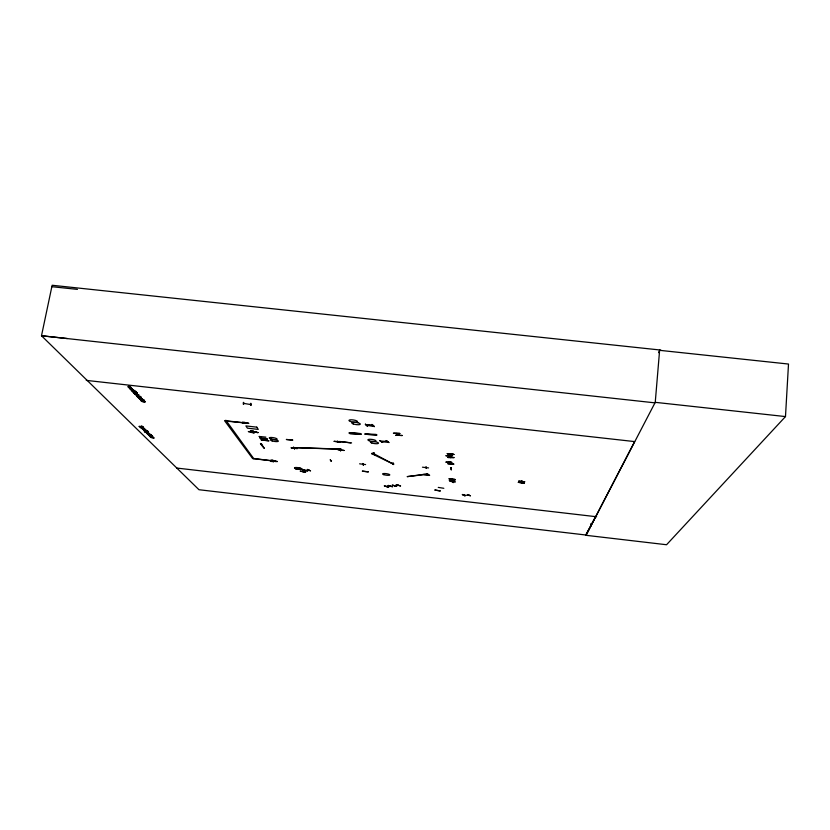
<?xml version="1.0" encoding="UTF-8"?>
<svg xmlns="http://www.w3.org/2000/svg" width="830" height="830" viewBox="0 0 830 830"><rect width="100%" height="100%" fill="white"/><g stroke="black" fill="none" stroke-linecap="round" stroke-linejoin="round"><path stroke-width="1.25" d="M307.629 471.336L302.379 470.195M455.473 481.971L449.58 481.244M450.69 454.332L450.514 454.923M451.167 455.172C450.379 450.887 452.018 458.502 452.018 453.761M450.929 481.431L452.423 481.587M451.925 455.255L452.039 453.792L450.898 453.668L450.877 455.182L452.008 455.307M453.045 482.292C451.987 479.149 454.633 483.89 452.786 482.303L452.807 481.047L453.844 481.161L453.73 482.365M243.273 404.179L243.356 402.415M243.615 404.179L243.657 402.457M243.698 403.37L250.681 404.563L249.944 404.366M250.722 405.32L250.816 403.276L251.044 405.424M86.258 380.379L634.628 441.591L586.022 535.309L666.563 544.739L785.481 416.577L788.5 364.048L659.611 350.322L658.532 352.646M130.414 387.465L131.41 387.932L128.453 387.34L130.943 387.859L129.428 386.79L130.621 386.593M443.832 488.299L438.271 487.407M248.429 431.548L254.8 432.42L248.409 431.621M586.022 535.309L655.244 402.332L659.611 350.322M291.206 447.806L297.368 448.574L291.247 447.889M344.077 450.514L337.841 449.653L344.056 450.42M590.607 526.5L590.877 523.657M362.409 471.087L368.25 471.876M423.705 474.501L429.67 475.258L423.715 474.428M449.206 480.228L455.12 480.778M521.52 482.645L521.593 480.881M128.38 386.189C126.17 387.724 133.848 387.828 129.024 386.24M452.07 456.106L445.824 455.712L452.111 455.753M454 457.444L447.93 457.548M450.732 463.866L448.895 462.32L449.404 461.843M449.206 461.698L449.02 462.424M392.964 463.109L393.358 464.561L393.015 462.86M396.937 433.478L399.074 435.283L398.69 434.443M399.023 434.484L398.94 435.127L398.908 434.443M386.22 440.782L389.052 442.598L386.168 440.554M387.32 441.342L381.115 441.342M381.593 441.384L387.6 441.778M371.913 424.701L374.361 426.63L371.954 424.421M366.352 424.939L372.877 425.271M371.539 453.574L372.649 453.066L393.596 464.261L371.539 453.574L372.577 453.574M373.811 452.838L374.558 454.695L373.853 452.869M373.303 453.813L374.06 453.305M367.524 425.998L365.408 424.078M366.58 425.147L373.189 425.863L366.663 425.531M149.379 433.509L148.539 434.132L149.68 434.588L148.58 433.073L146.08 432.7L148.549 433.592M337.571 441.871L337.613 441.259M339.999 449.321L340.611 450.825L340.352 449.061M340.684 449.269L293.156 447.567L341.255 449.082M428.571 467.913L422.46 467.186M292.7 439.983L286.329 439.475L292.617 440.201M248.658 423.269L242.204 422.646L245.504 422.688M225.864 420.229L253.793 458.741M440.232 490.924L434.744 490.001L440.201 490.955M449.04 454.259L450.472 454.363M147.294 433.893L149.659 434.163L146.889 433.488M152.378 435.677L148.228 434.764L151.371 434.816M151.07 435.947L149.784 435.47M151.402 435.978L152.419 436.103L149.047 435.626L151.226 436.3L152.481 435.771M141.608 426.994L142.459 427.294L141.256 426.516L143.32 427.025L138.932 426.413L142.376 426.713M142.376 426.817L141.038 427.678L143.455 428.01L140.021 427.492L140.976 427.409M141.525 427.222L143.071 427.927L141.193 426.848M143.102 427.647L140.166 426.786L141.256 427.232M144.524 428.695L144.794 429.369L141.992 428.654M144.555 429.784C147.885 430.749 143.497 431.123 143.538 429.722M143.735 428.612L143.59 429.255L142.355 428.788M145.665 430.075L144.928 430.552L143.881 429.847M144.244 428.778L141.339 428.01L143.953 428.446L144.607 429.525L142.874 429.525L145.323 429.463M145.26 429.795L144.441 428.996M145.198 430.293L145.821 430.365L144.908 430.251M146.288 430.718L146.796 430.936M146.9 431.029L147.066 431.891M144.731 431.361L147.107 431.631L147.138 430.78L147.512 431.683L147.315 431.009M147.18 431.714L147.076 431.112M147.927 431.725L147.398 431.569M138.288 397.165C137.905 399.323 142.21 396.647 141.245 397.477M138.662 397.207L139.066 397.933L139.399 397.29M140.644 396.823L136.805 396.284L140.706 396.46M141.598 400.34L141.484 400.932L143.839 401.336L140.758 400.506L143.351 401.077M141.722 399.998C141.183 398.784 142.957 400.755 141.795 399.635M142.335 401.035C142.853 400.008 140.706 401.077 142.719 400.828M142.729 400.444C137.292 399.936 145.375 400.454 142.926 400.662M142.542 400.236L144.119 400.122M143.31 400.62L143.953 399.987M142.387 401.284C138.755 400.734 146.391 403.027 144.275 401.17M142.636 401.45L145.281 402.083L144.835 401.232M131.389 390.162C137.272 390.484 127.955 389.841 132.717 389.623M133.433 390.079L130.009 388.565M133.557 390.214L132.188 389.218L130.258 389.291L130.3 388.596M136.494 393.472L133.412 392.652L135.985 392.569M135.871 391.387L135.85 392.217L134.865 392.113C134.346 389.768 129.065 390.204 133.952 391.304M134.087 390.785L134.854 390.411M135.819 392.663C136.722 394.821 130.912 391.978 136.587 392.984M137.147 393.576L136.193 392.704M134.419 391.625L132.188 391.345L132.81 392.009L136.473 392.04M136.711 393.783L137.479 393.991L134.149 393.441L136.763 394.032L135.798 393.742M136.12 393.078L137.355 392.839M134.802 394.136C145.094 395.537 132.686 394.893 136.39 394.883L134.595 393.918L137.355 393.856M129.169 388.118L132.354 388.917L129.708 388.243M130.611 389.011C132.945 389.27 129.656 389.789 130.673 388.637M365.605 464.561L359.598 463.825M521.25 482.759L521.531 481.462M128.256 386.604L129.47 387.174L128.951 386.614M248.71 423.321L242.204 422.646M446.011 462.082L452.039 462.435L446.021 462.154M305.606 472.229L300.17 471.087L305.492 472.27M399.894 433.488L393.399 433.187L399.801 433.416M139.668 397.207L137.687 396.844L140.737 397.487M372.836 425.489L366.3 425.126M388.668 487.127L384.3 485.861M396.45 486.37L392.237 485.073L396.636 486.307M462.518 494.473L465.205 495.769L462.549 494.524M302.442 469.334L305.357 470.818L302.234 469.334M585.565 535.288L595.608 516.644M340.611 450.815L340.31 449.279M260.423 443.511L261.74 445.067L260.765 443.562M261.409 445.015L260.682 443.511M376.727 434.899L365.242 434.256M376.862 435.024L365.262 434.277M376.198 434.412L364.785 433.862M360.5 433.561L349.098 432.949L360.573 433.634M349.762 433.499L361.278 434.235L349.897 433.623M365.314 424.317L367.483 426.267M253.306 431.963L253.773 432.596M250.235 431.455L256.574 432.202M451.894 479.232L452.049 480.487M142.729 399.666L141.608 399.728M142.864 427.035L141.556 427.035M148.954 433.955L149.691 434.09M350.727 442.846L339.999 441.539L351.567 442.94M147.232 431.527L146.734 431.258M130.403 387.164L129.428 386.79M149.898 434.93L151.672 435.48M141.702 400.973L142.449 400.932M302.857 471.627L304.797 470.818M139.845 397.331L137.241 396.792L141.359 397.601M452.288 480.529L452.205 479.387M382.412 442.39L379.798 440.616M396.584 433.468L398.774 435.252M252.009 432.606L254.198 432.855L253.347 431.258L251.148 431.009L252.009 432.606L251.334 430.988M271.037 460.142L271.732 461.459L271.037 460.142L273.049 460.38L273.724 461.708L271.732 461.48M394.52 485.654L398.338 485.343L394.696 485.726M386.521 486.484L390.349 486.183L386.728 486.546M303.873 470.071L308.895 470.247M468.898 495.251L464.074 495.23M244.362 403.556L243.823 403.473M450.97 463.887L449.144 462.31M388.233 485.457L392.59 486.774L388.212 485.446M400.61 485.934L396.19 484.658L400.402 485.965M384.487 485.882L388.492 487.189M145.976 430.355L145.416 430.345M150.261 434.661L150.946 434.754M138.558 396.335C138.299 395.256 133.838 395.848 139.928 396.636M261.253 444.289L261.917 444.372M330.931 460.557L331.523 460.692M393.244 463.846L393.866 463.97L393.306 463.846M467.798 494.556L470.454 495.884L467.591 494.524M464.976 495.811L462.279 494.524M451.074 467.757L451.323 470.008L450.545 467.632L451.084 467.695M307.484 469.417L310.576 470.921L307.712 469.5M147.968 432.098L146.869 432.025M379.767 440.647L382.713 442.432M381.686 441.705L387.714 441.902M395.786 435.159L402.26 435.511L395.91 435.242M253.762 432.036L254.333 432.15M450.752 457.589L449.206 456.002M447.847 457.392L453.969 457.714M448.449 461.937L450.877 462.04M447.899 463.659L453.969 464.115L447.982 463.825M349.171 433.011L360.728 433.758M138.143 396.429L139.347 396.584M151.651 437.483L150.904 437.441L154.204 438.012L151.828 437.503M257.663 432.534L258.192 432.586L254.177 432.077L257.777 432.544M261.398 444.372L261.844 444.351M142.221 400.714L141.546 400.568M273.89 461.127L273.62 461.107M146.92 431.372L147.626 431.31L144.098 430.739M51.834 286.692L77.439 289.38M660.711 350.063L52.145 285.261L41.5 335.756L198.972 489.721L586.042 535.028M655.244 402.332L785.481 416.577M67.344 338.547L41.5 335.756L654.995 402.861M273.755 461.065L277.407 461.532L274.118 461.096M133.215 390.515L134.782 390.774M135.373 391.708L136.4 392.403M133.412 392.652L137.292 393.213M144.213 401.533L144.762 401.596M242.422 422.096L244.964 422.387M226.03 421.09L247.423 423.196L224.515 420.613L252.673 458.606L272.997 460.94L253.596 458.471M339.885 441.612L339.159 441.467M144.918 429.463L143.839 428.757M145.167 430.428L147.678 430.978M147.46 431.237L147.989 431.403M146.142 432.368L148.124 432.606M146.246 432.471L148.155 432.7M148.539 434.132C152.751 435.314 144.814 433.623 148.964 434.547M294.681 448.833L293.509 447.297L294.65 448.781M426.06 466.948L426.247 468.328L426.06 466.927M363.177 464.862L362.648 463.565L363.457 464.976M453.076 481.037L453.844 481.151M176.614 468.037L596.614 516.758M368.261 471.865L362.42 471.201M447.349 453.813L453.834 454.57M253.7 432.513L253.596 432.025M276.172 461.573L270.207 460.619L276.162 461.532M254.623 432.202L253.793 432.088M130.725 388.295L131.7 388.585L129.636 388.616M135.871 393.379L136.525 393.358L135.964 393.264M141.007 426.215L142.345 426.433M144.773 429.815L146.038 430.127M148.819 433.82L150.064 434.132M139.637 397.57L140.934 398.203L137.946 397.497M143.258 428.903L142.646 428.788M143.175 427.886L144.067 428.156M450.732 457.589L449.155 455.992M141.556 426.195L142.148 426.298M133.952 390.515L134.491 390.712M140.768 427.211L143.019 427.46M372.006 424.67L374.091 426.579M373.832 453.128L374.278 454.612M362.71 463.514L363.208 464.904M293.571 447.256L294.401 448.74M145.146 431.766L147.418 431.932M150.023 436.58L153.177 436.86M144.493 430.116L145.24 430.583M147.066 431.195L144.347 430.988L147.107 431.631M132.053 391.21L134.636 391.376M138.869 398.483L142.719 399.22L141.857 398.701M133.713 390.743L130.964 390.007M133.34 389.903L133.879 390.557M259.811 437.939L266.949 438.634M259.614 436.528L260.537 437.898M258.991 436.456L265.88 437.13M260.257 436.611L261.16 437.97M356.962 422.314A4.295 1.058 8.2 0 1 358.021 422.553M148.612 434.827L149.95 435.19L148.653 434.806M138.755 396.107L137.811 395.786L138.755 396.107M524.695 481.732L518.584 481.12L524.685 481.825M521.8 480.923L521.707 481.628L521.8 480.912M518.325 482.344L524.394 483.122L518.325 482.344M455.037 479.481L449.092 478.786L455.037 479.481M142.667 399.977L139.772 399.375L142.667 399.977M150.303 436.85L152.834 437.286L150.355 436.819M340.58 442.089L334.158 441.332L340.58 442.089M152.481 437.223L150.645 436.954L152.481 437.223M330.288 459.83L331.243 461.283L330.309 459.82M150.147 434.993L151.216 435.335L150.199 434.982M253.088 431.144L253.939 432.741L253.088 431.144M272.811 460.276L273.485 461.605L272.811 460.276M148.549 432.254L148.28 432.306A2.967 0.623 10.1 0 1 147.636 432.326L146.713 432.254A2.801 0.581 10.1 0 1 145.707 432.108L144.41 431.787L148.549 432.254M427.253 473.889L407.157 476.638L428.145 474.169L427.253 473.889M138.299 394.924L136.462 394.572L138.299 394.924M262.633 445.959L262.104 445.897L264.365 448.418L262.633 445.959M256.792 427.149L245.877 425.915L247.433 428.176L258.275 429.401L256.792 427.149M267.239 439.236L260.319 438.448L261.927 439.983C256.833 439.63 279.669 441.996 262.55 440.056L261.658 438.717L267.239 439.236M152.004 436.497L149.659 436.238L152.004 436.497M152.803 436.59L152.803 436.59M339.346 441.695L336.793 441.404L339.335 441.716M453.813 454.373L447.329 453.605L453.813 454.373M256.429 431.974L250.038 431.237L256.397 431.994M383.719 474.656A3.662 0.768 7.7 0 0 389.737 475.051A3.662 0.768 7.7 0 0 385.141 473.536A3.662 0.768 7.7 0 0 383.719 474.656M295.812 468.774A3.6 0.737 8.5 0 0 301.581 469.147A3.6 0.737 8.5 0 0 296.787 467.653A3.6 0.737 8.5 0 0 295.812 468.774M295.822 468.639A3.621 0.737 8.5 0 0 301.622 469.012A3.621 0.737 8.5 0 0 296.798 467.508A3.621 0.737 8.5 0 0 295.822 468.639M369.184 440.74A4.098 0.965 8 0 0 375.907 441.124A4.098 0.965 8 0 0 370.709 439.298A4.098 0.965 8 0 0 369.184 440.74M371.757 442.981A4.077 0.944 7.9 0 0 378.439 443.355A4.077 0.944 7.9 0 0 373.282 441.56A4.077 0.944 7.9 0 0 371.757 442.981M350.385 421.443A4.337 1.069 8.2 0 0 357.45 421.816A4.337 1.069 8.2 0 0 351.889 419.814A4.337 1.069 8.2 0 0 350.385 421.443M353.227 423.933A4.306 1.058 8.2 0 0 360.241 424.306A4.306 1.058 8.2 0 0 354.732 422.325A4.306 1.058 8.2 0 0 353.227 423.933M270.86 438.904A3.974 0.882 9 0 0 277.096 439.215A3.974 0.882 9 0 0 271.597 437.472A3.974 0.882 9 0 0 270.86 438.904M272.147 440.927A3.953 0.872 8.9 0 0 278.341 441.228A3.953 0.872 8.9 0 0 272.883 439.506A3.953 0.872 8.9 0 0 272.147 440.927"/></g></svg>
